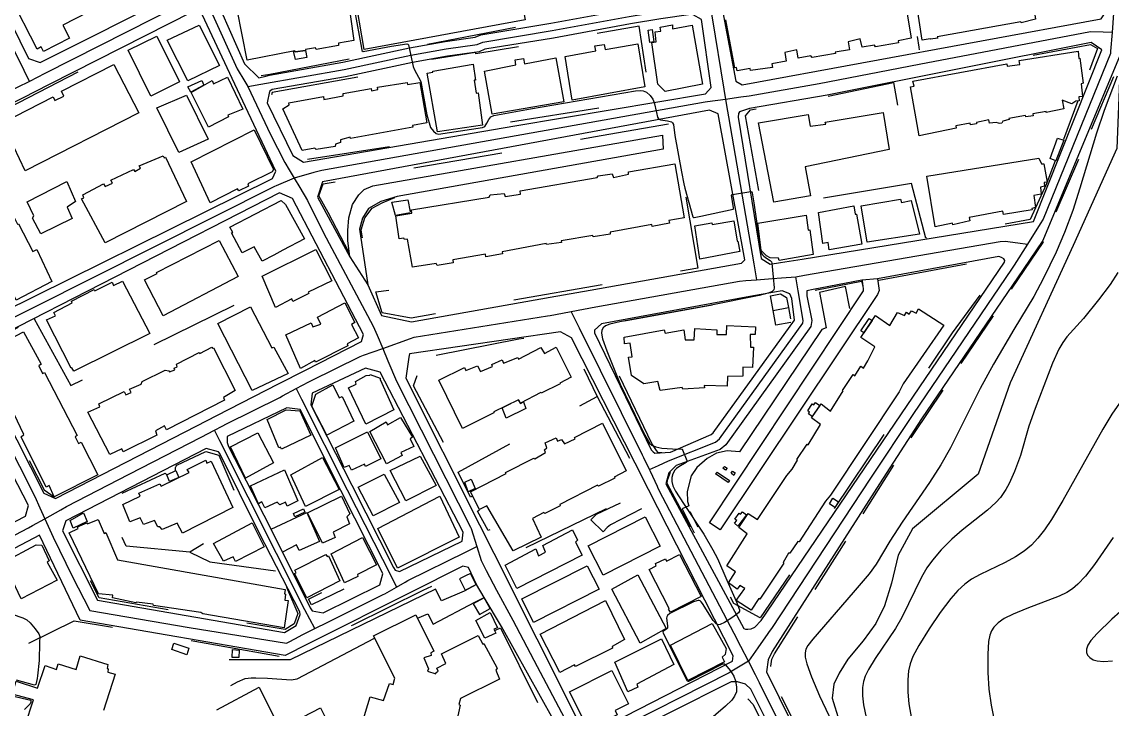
# Model space of a CAD drawing. Header units: millimetres. Extents: x 198785 to 203305, y 542885 to 545889.
# Drawn here: x 199474.1 to 199824.1, y 543429.3 to 543650 of the extents above; entities that cross this region are included whole.
import ezdxf

# ---------------------------------------------------------------- set-up
doc = ezdxf.new("R2010")
doc.units = ezdxf.units.MM
for name, pattern in [('FENCE_25K', [54.3, 28.7, -9.2, -16.4]), ('HIDDEN_BULD_25K', [28.8, 18.4, -10.4]), ('HIDDEN_EMBANKMENT_25K', [28.8, 18.4, -10.4])]:
    doc.linetypes.add(name, pattern=pattern)
for name, color, linetype in [('A0013117', 253, 'Continuous'), ('A0013118', 253, 'Continuous'), ('A0023217', 253, 'Continuous'), ('B0014111', 253, 'Continuous'), ('B0014112', 253, 'Continuous'), ('B0014113', 253, 'Continuous'), ('B0014115', 253, 'Continuous'), ('B0014116', 253, 'Continuous'), ('B0024120', 253, 'Continuous'), ('B0024127', 253, 'Continuous'), ('C0076117', 253, 'Continuous'), ('F0017111', 253, 'Continuous'), ('F0017114', 253, 'Continuous'), ('F0037222', 253, 'Continuous'), ('F0037223', 253, 'Continuous'), ('F0047224', 253, 'Continuous')]:
    doc.layers.add(name, color=color, linetype=linetype)

msp = doc.modelspace()

# ---------------------------------------------------------------- linework, layer by layer
at = {"layer": 'A0013117'}
for points in [[(199499.7, 543707.84), (199478.47, 543697.27), (199457.45, 543686.69), (199456.36, 543685.64), (199454.23, 543683.04), (199476.2, 543638.18), (199480.01, 543636.91), (199524.19, 543659.2), (199525.16, 543663.68), (199514.75, 543683.87), (199506.19, 543701.07), (199505.48, 543702.53), (199503.88, 543705.83), (199503.16, 543707.27), (199499.7, 543707.84)], [(199811.6, 543702.84), (199758.51, 543694.82), (199751.67, 543693.6), (199746.04, 543692.59), (199696.27, 543683.7), (199693.95, 543681.1), (199697.62, 543661.31), (199699.35, 543651.95), (199703.24, 543630.98), (199705.25, 543629.78), (199820.52, 543650.95), (199821.55, 543652.52), (199813.49, 543701.43), (199811.6, 543702.84)], [(199683.67, 543682.16), (199635.74, 543673.55), (199624.04, 543671.45), (199575.39, 543662.71), (199566.7, 543661.15), (199539.74, 543656.31), (199538.14, 543653.19), (199545.56, 543636.5), (199550.13, 543632.06), (199552.39, 543632.53), (199553.61, 543632.9), (199577.11, 543637.06), (199598.52, 543641.62), (199609.92, 543643.71), (199619.58, 543645.06), (199621.4, 543645.82), (199643.9, 543649.53), (199668.64, 543654.09), (199678.38, 543655.69), (199687.48, 543657.6), (199690.43, 543659.3), (199686.59, 543680.3), (199683.67, 543682.16)], [(199528.86, 543653.19), (199482.88, 543629.88), (199474.3, 543625.53), (199430.08, 543603.12), (199429.24, 543599.28), (199453.58, 543551.85), (199456.73, 543551.37), (199554.58, 543599.67), (199555.64, 543602.04), (199545.93, 543622.73), (199542.5, 543630.02), (199532.03, 543652.32), (199528.86, 543653.19)], [(199688.78, 543652.34), (199679.16, 543650.96), (199669.46, 543649.36), (199644.73, 543644.8), (199622.73, 543641.18), (199620.86, 543640.4), (199610.69, 543638.97), (199599.45, 543636.91), (199578.03, 543632.35), (199554.45, 543628.26), (199553.56, 543627.67), (199552.87, 543623.97), (199561.08, 543607.06), (199564.5, 543604.99), (199632.29, 543616.61), (199693.49, 543626.9), (199695.31, 543628.92), (199692.19, 543650.7), (199689.6, 543652.25), (199688.78, 543652.34)], [(199817.29, 543643.36), (199732.61, 543626.49), (199707.67, 543622.13), (199704.4, 543621.09), (199704.07, 543620.61), (199704.05, 543619.43), (199711.44, 543574.03), (199714.32, 543572.16), (199717.59, 543572.69), (199724.59, 543573.83), (199798.83, 543585.87), (199820.72, 543641.05), (199817.29, 543643.36)], [(199826.89, 543640.11), (199803.61, 543584.2), (199801.76, 543579.75), (199795.48, 543570.53), (199762.85, 543522.6), (199749.37, 543501.67), (199714.87, 543447.89), (199713.59, 543445.15), (199713.05, 543441.3), (199761.32, 543343.58)], [(199694.76, 543621.69), (199570.6, 543598.65), (199569.03, 543593.68), (199579.42, 543574.55), (199585.16, 543565.53), (199589.53, 543555.75), (199599.13, 543553.74), (199643.7, 543561.62), (199656.56, 543563.9), (199705.1, 543572.48), (199706.14, 543573.62), (199697.58, 543620.45), (199694.76, 543621.69)], [(199556.8, 543595.1), (199459.76, 543545.47), (199459.45, 543541.38), (199481.2, 543498.71), (199484.86, 543497.01), (199530.23, 543520.29), (199536.71, 543523.61), (199556.49, 543533.76), (199565.15, 543538.2), (199583.12, 543547.42), (199583.75, 543549.58), (199560.92, 543593.3), (199556.8, 543595.1)], [(199787.68, 543574.68), (199748.76, 543567.52), (199743.65, 543567.04), (199728.12, 543564.05), (199726.02, 543563.6), (199726.01, 543561.99), (199727.68, 543554.1), (199727.34, 543552.17), (199700.08, 543514.24), (199698.2, 543512.69), (199684.16, 543507.55), (199681.74, 543505.19), (199680.84, 543501.74), (199705.85, 543455.29), (199706.33, 543455.01), (199707.08, 543454.99), (199708.16, 543455.09), (199709.4, 543455.63), (199711.39, 543457.83), (199789.53, 543572.84), (199789.56, 543573.33), (199789.23, 543573.97), (199788.52, 543574.37), (199787.68, 543574.68)], [(199718.12, 543563.69), (199715.67, 543563.24), (199707.72, 543561.79), (199660.17, 543553.1), (199657.9, 543550.97), (199657.85, 543550.2), (199676.11, 543512.63), (199676.7, 543511.94), (199677.27, 543511.52), (199682.26, 543511.82), (199695.37, 543517.49), (199696.03, 543518.03), (199722.08, 543554.27), (199721.28, 543561.16), (199720.54, 543562.73), (199718.12, 543563.69)], [(199647.01, 543550.43), (199598.54, 543543.46), (199598.3, 543542.33), (199597.39, 543535.6), (199620.98, 543488.57), (199625.59, 543479.38), (199653.17, 543424.4), (199659.21, 543422.7), (199702.16, 543444.74), (199702.39, 543446.49), (199675.27, 543499.85), (199670.96, 543508.33), (199650.49, 543548.61), (199647.01, 543550.43)], [(199450.32, 543540.93), (199428.37, 543529.39), (199427.7, 543526.9), (199427.68, 543526.19), (199439.57, 543503.71), (199450.71, 543481.98), (199451.79, 543481.29), (199454.27, 543480.45), (199475.31, 543491.3), (199476.29, 543494.75), (199452.47, 543540.56), (199450.32, 543540.93)], [(199584.45, 543538.78), (199567.28, 543530.82), (199566.83, 543527.1), (199579.98, 543501.27), (199593.42, 543474.83), (199593.91, 543473.97), (199595.29, 543473.51), (199615.47, 543483.28), (199615.72, 543486.17), (199589.09, 543537.53), (199584.45, 543538.78)], [(199559.11, 543526.08), (199540.04, 543516.89), (199539.97, 543515), (199540.48, 543513.7), (199553.75, 543487.93), (199566.64, 543461.87), (199567.25, 543460.87), (199570.85, 543460.32), (199588.95, 543469.26), (199589.94, 543472.79), (199589.82, 543473.13), (199576.5, 543499.51), (199563.45, 543525.54), (199559.11, 543526.08)], [(199533.23, 543512.99), (199488.27, 543489.86), (199487.14, 543486.57), (199498.39, 543464.32), (199558.38, 543453.96), (199562.15, 543456.18), (199563.39, 543459.7), (199563.29, 543460.57), (199550.27, 543485.93), (199537.67, 543511.47), (199537.22, 543511.95), (199533.23, 543512.99)], [(199644.69, 543425.93), (199628.05, 543455.85), (199622.51, 543465.23), (199620.02, 543469.37), (199617.44, 543474.81), (199615.62, 543475.24), (199598.86, 543466.82), (199592.25, 543463.49), (199573.87, 543454.25), (199566.05, 543450.32), (199558.67, 543446.61), (199492.83, 543457.88), (199479.8, 543485.16), (199457.54, 543473.5), (199451.22, 543470.19), (199431.96, 543460.1), (199430.96, 543456.92), (199438.07, 543444.38), (199440.66, 543439.79), (199448.25, 543426.39)], [(199703.84, 543438.16), (199701.78, 543438.14), (199661.74, 543418.01), (199660.07, 543412.74), (199681.08, 543372.84), (199685.81, 543363.87), (199686.83, 543361.94), (199706.61, 543321.07), (199712.93, 543320.08), (199713.09, 543320.06), (199734.81, 543331.76), (199742.18, 543335.73), (199752.5, 543341.29), (199752.88, 543341.86), (199753.28, 543343), (199753.3, 543344.73), (199752.61, 543346.77), (199708.06, 543435.75), (199706.35, 543437.42), (199703.84, 543438.16)]]:
    msp.add_lwpolyline(points, dxfattribs=at)
at = {"layer": 'A0013118'}
for points in [[(199579.42, 543574.55), (199578.75, 543579.77), (199578.71, 543583), (199579.01, 543587.11), (199580.25, 543591.39), (199582.26, 543594.48), (199583.94, 543596.14), (199586.73, 543597.39), (199679.74, 543613.61), (199679.93, 543609.14), (199594.53, 543593.88), (199589.34, 543592.37), (199585.37, 543590.12), (199583.44, 543586.94), (199582.48, 543583.45), (199585.16, 543565.53)], [(199748.76, 543567.52), (199749.25, 543563.78), (199748.68, 543562.43), (199698.24, 543486.93), (199694.79, 543489.2), (199744.25, 543563.62), (199744.28, 543564.31), (199743.88, 543566.84), (199743.65, 543567.04)], [(199620.02, 543469.37), (199616.03, 543467.28), (199608.79, 543464.08), (199606.89, 543467.82), (199560.26, 543445.19), (199540.62, 543445.23)], [(199601.11, 543458.59), (199604.39, 543459.92), (199606.11, 543456.63), (199619.5, 543463.67), (199622.51, 543465.23)], [(199541.23, 543436.96), (199543.36, 543438.15), (199545.74, 543439.16), (199547.68, 543439.37), (199549.22, 543439.37), (199552.95, 543439.28), (199560.59, 543438.78), (199562.42, 543439.1), (199587.32, 543452.13)]]:
    msp.add_lwpolyline(points, dxfattribs=at)
at = {"layer": 'A0023217'}
for points in [[(199815.11, 543708.13), (199816.48, 543702.16), (199816.74, 543701), (199820.81, 543677.13), (199824.53, 543653.4), (199824.49, 543652.8), (199824.01, 543646.6)], [(199476.51, 543630.89), (199474.82, 543634.34), (199451.87, 543680.99), (199451.6, 543681.58), (199450, 543685.02)], [(199531.84, 543657.83), (199526.65, 543656.04), (199525.29, 543655.57), (199481.45, 543633.39), (199476.51, 543630.89)], [(199531.84, 543657.83), (199533.85, 543654.62), (199535.28, 543652.34), (199543.26, 543634.9), (199545.68, 543630.87), (199546.66, 543629.23)], [(199546.66, 543629.23), (199550.84, 543629.97), (199577.57, 543634.71), (199598.98, 543639.27), (199610.31, 543641.34), (199620.22, 543642.73), (199622.07, 543643.5), (199644.32, 543647.17), (199669.05, 543651.72), (199691.23, 543655.37), (199694.86, 543655.97)], [(199694.86, 543655.97), (199695.64, 543651.3), (199699.44, 543628.35), (199699.98, 543625.09)], [(199824.01, 543646.6), (199821.13, 543646.69), (199817.09, 543646.82), (199762.13, 543636.3), (199729.99, 543630.07), (199707.5, 543626.14), (199704.86, 543625.77), (199699.98, 543625.09)], [(199824.01, 543646.6), (199823.55, 543640.62), (199823.49, 543639.81), (199801.86, 543586.62), (199800.93, 543585.14), (199796.82, 543578.62)], [(199476.51, 543630.89), (199472.65, 543628.94), (199450.75, 543617.86), (199430.08, 543607.35), (199428.55, 543606.44), (199424.28, 543603.92)], [(199546.66, 543629.23), (199549.44, 543623.36), (199553.85, 543614), (199558.53, 543604.87), (199559.91, 543602.53), (199561.52, 543599.81)], [(199699.98, 543625.09), (199694.13, 543624.27), (199693.47, 543624.18), (199600.29, 543607.65), (199570.41, 543602.31), (199567.78, 543601.58), (199561.52, 543599.81)], [(199699.98, 543625.09), (199700.6, 543621.33), (199700.9, 543619.49), (199709.05, 543572.34), (199709.93, 543567.21)], [(199561.52, 543599.81), (199555.71, 543597.35), (199555.16, 543597.12), (199458.25, 543548.41), (199453.5, 543545.96)], [(199561.52, 543599.81), (199563.31, 543596.77), (199565.76, 543592.63), (199570.91, 543582.31), (199586.91, 543552.35), (199588.15, 543549.41), (199589.93, 543545.15)], [(199722.54, 543568.19), (199725.31, 543568.67), (199788.1, 543579.44), (199789.66, 543579.64), (199793.79, 543579.05), (199796.82, 543578.62)], [(199796.82, 543578.62), (199792.59, 543571.9), (199791.78, 543570.61), (199760.28, 543524.3), (199746.52, 543503.5), (199714.67, 543455.26), (199713.93, 543454.25), (199713.48, 543453.69), (199710.3, 543449.05), (199707.34, 543444.72)], [(199650.39, 543557), (199658.37, 543558.49), (199704.49, 543566.79), (199706.46, 543566.94), (199709.93, 543567.21)], [(199675.56, 543506.26), (199678.46, 543507.6), (199681.62, 543509.05), (199696.78, 543515.09), (199698.05, 543516.13), (199724.74, 543553.27), (199724.89, 543554.11), (199723.3, 543563.63), (199722.54, 543568.19)], [(199709.93, 543567.21), (199715.01, 543567.61), (199717.88, 543567.83), (199722.54, 543568.19)], [(199589.93, 543545.15), (199598.82, 543548.36), (199599.99, 543548.78), (199642.79, 543555.63), (199643.66, 543555.75), (199645.34, 543556.06), (199650.39, 543557)], [(199675.56, 543506.26), (199673.72, 543510.07), (199673.35, 543510.84), (199653.05, 543551.66), (199650.39, 543557)], [(199453.5, 543545.96), (199455.01, 543543.18), (199455.37, 543542.51), (199468.4, 543517.05), (199478.3, 543497.58), (199479.88, 543494.03), (199481.47, 543490.48)], [(199562.13, 543532.28), (199566.23, 543534.47), (199566.83, 543534.8), (199582.68, 543542.54), (199583.81, 543542.95), (199589.93, 543545.15)], [(199589.93, 543545.15), (199591.6, 543541.16), (199594.34, 543534.62), (199618.12, 543487.82), (199618.28, 543487.34), (199620.14, 543481.53)], [(199535.91, 543518.89), (199538.4, 543520.21), (199539.8, 543520.96), (199556.86, 543529.45), (199557.79, 543529.95), (199562.13, 543532.28)], [(199562.13, 543532.28), (199563.87, 543528.84), (199578.54, 543499.79), (199592.73, 543471.79), (199594.37, 543468.55)], [(199481.47, 543490.48), (199486.6, 543493.36), (199488.45, 543494.4), (199508.56, 543504.74), (199531.7, 543516.7), (199535.91, 543518.89)], [(199568.18, 543455.23), (199566.54, 543458.27), (199564.96, 543461.22), (199537.61, 543515.5), (199535.91, 543518.89)], [(199707.34, 543444.72), (199704.89, 543449.45), (199702.73, 543453.62), (199678.68, 543499.59), (199678.2, 543500.5), (199678.07, 543500.8), (199675.85, 543505.65), (199675.56, 543506.26)], [(199452.31, 543475.16), (199455.9, 543476.99), (199457.42, 543477.77), (199476.22, 543487.53), (199477.53, 543488.27), (199481.47, 543490.48)], [(199481.47, 543490.48), (199483.04, 543486.96), (199484.11, 543484.55), (199490.23, 543472.09), (199495.96, 543461.04), (199527.77, 543455.57), (199559.01, 543450.53), (199560.14, 543451.1), (199563.07, 543452.71), (199564.12, 543453.22), (199568.18, 543455.23)], [(199594.37, 543468.55), (199597.11, 543470.11), (199598, 543470.62), (199616.68, 543479.83), (199620.14, 543481.53)], [(199620.14, 543481.53), (199621.55, 543477.12), (199621.64, 543476.83), (199623.11, 543473.84), (199626.43, 543467.56), (199631.68, 543457.93), (199639.55, 543443.04), (199648.26, 543426.46), (199651.6, 543421.28), (199653.63, 543418.12)], [(199568.18, 543455.23), (199572.36, 543457.29), (199590.11, 543466.13), (199590.59, 543466.4), (199594.37, 543468.55)], [(199707.34, 543444.72), (199701.98, 543441.52), (199701.09, 543440.99), (199661.48, 543420.86), (199660.4, 543420.49), (199653.63, 543418.12)], [(199739.5, 543330.94), (199743.54, 543333.11), (199754.55, 543339.06), (199755.57, 543339.71), (199756.28, 543340.19), (199757.02, 543341.04), (199757.37, 543342.27), (199757.25, 543343.82), (199756.75, 543345.28), (199755.57, 543348), (199710.9, 543437.83), (199709.61, 543440.34), (199707.34, 543444.72)]]:
    msp.add_lwpolyline(points, dxfattribs=at)
at = {"layer": 'B0014111'}
for points in [[(199547.49, 543558.46), (199554.32, 543545.36), (199554.95, 543545.6), (199559.61, 543537.07), (199547.98, 543531.66), (199537.03, 543553.21), (199547.49, 543558.46)], [(199554.82, 543508.41), (199545.87, 543503.55), (199541.08, 543513.6), (199549.86, 543518.06), (199554.82, 543508.41)], [(199589.27, 543509.66), (199584.43, 543507.27), (199584.09, 543508.02), (199579.86, 543506.04), (199579.11, 543507.52), (199577.55, 543506.96), (199574.75, 543513.21), (199585.06, 543518.39), (199589.27, 543509.66)], [(199607.11, 543501.1), (199597.35, 543496.19), (199592.35, 543505.93), (199601.91, 543510.57), (199607.11, 543501.1)], [(199678.96, 543481.69), (199660.68, 543472.34), (199655.86, 543481.77), (199674.14, 543491.12), (199678.96, 543481.69)], [(199626.23, 543453.75), (199622.72, 543452.1), (199619.86, 543457.84), (199624.42, 543460.41), (199626.74, 543455.45), (199625.64, 543454.99), (199626.23, 543453.75)], [(199699.58, 543444.53), (199687.85, 543438.6), (199682.28, 543449.92), (199695.69, 543456.84), (199700.15, 543448.79), (199699.87, 543446.92), (199698.86, 543446.08), (199699.58, 543444.53)], [(199665.18, 543427.53), (199660.13, 543425.01), (199659.36, 543426.54), (199656.24, 543424.96), (199655.67, 543426.14), (199654.55, 543425.59), (199649.88, 543434.92), (199663.5, 543441.75), (199668.85, 543431.06), (199664.48, 543428.87), (199665.18, 543427.53)]]:
    msp.add_lwpolyline(points, dxfattribs=at)
at = {"layer": 'B0014112'}
for points in [[(199490.22, 543586.88), (199480.18, 543581.93), (199477.49, 543587), (199477.96, 543587.73), (199475.8, 543592.19), (199488.57, 543598.78), (199491.34, 543592.27), (199488.61, 543590.52), (199490.22, 543586.88)], [(199702.65, 543586.11), (199703.64, 543579.55), (199703.93, 543579.56), (199704.51, 543576.22), (199691.67, 543573.79), (199690.08, 543584.53), (199695.54, 543585.46), (199695.7, 543584.94), (199702.65, 543586.11)], [(199595.65, 543522.99), (199599.44, 543516.66), (199598.72, 543516.17), (199599.96, 543513.72), (199595.78, 543511.75), (199596.13, 543510.73), (199591.1, 543508.14), (199585.75, 543518.5), (199591.08, 543521.61), (199591.51, 543520.66), (199595.65, 543522.99)], [(199575.91, 543499.92), (199565.12, 543494.44), (199560.4, 543504.56), (199570.63, 543510.11), (199575.91, 543499.92)], [(199562.69, 543496.26), (199559.31, 543494.5), (199558.69, 543495.79), (199556.88, 543494.99), (199556.02, 543495.78), (199552.12, 543493.94), (199551.17, 543495.96), (199550.04, 543495.31), (199547.47, 543501.06), (199558.41, 543506.16), (199562.69, 543496.26)], [(199574.65, 543484.51), (199570.63, 543482.63), (199565.75, 543492.34), (199576.72, 543497.75), (199579.37, 543492.02), (199578.46, 543491.08), (199579.23, 543488.86), (199574.01, 543486.12), (199574.65, 543484.51)], [(199569.6, 543483.19), (199563.15, 543480.29), (199562.24, 543482.06), (199557.79, 543479.77), (199554.15, 543487.14), (199565.59, 543492.48), (199569.6, 543483.19)], [(199551.86, 543481.44), (199542.73, 543476.76), (199541.88, 543478.27), (199538.87, 543476.82), (199535.57, 543482.52), (199548.02, 543489.14), (199551.86, 543481.44)], [(199581.96, 543471.95), (199577.63, 543469.89), (199573.37, 543479.23), (199583.47, 543484.42), (199587.88, 543475.68), (199581.78, 543472.58), (199581.96, 543471.95)], [(199571.72, 543479.05), (199572.06, 543478.34), (199572.54, 543478.62), (199576.17, 543470.59), (199565.52, 543465.14), (199561.64, 543472.93), (199562.14, 543473.11), (199561.74, 543473.96), (199571.72, 543479.05)], [(199671.84, 543436.4), (199668.64, 543434.92), (199664.46, 543444.43), (199679.4, 543451.89), (199683.36, 543443.72), (199671.44, 543437.37), (199671.84, 543436.4)]]:
    msp.add_lwpolyline(points, dxfattribs=at)
at = {"layer": 'B0014113'}
for points in [[(199632.2, 543668.66), (199635.62, 543650.61), (199583.93, 543641.12), (199580.87, 543659.46), (199591.98, 543661.42), (199592.06, 543660.48), (199595.66, 543661.02), (199595.5, 543662.23), (199616.96, 543666.1), (199617, 543665.1), (199620.64, 543665.63), (199620.52, 543666.69), (199632.2, 543668.66)], [(199799.4, 543650.81), (199794.79, 543649.7), (199794.75, 543649.98), (199767.92, 543645.16), (199768.06, 543644.75), (199765.75, 543644.4), (199765.66, 543644.58), (199763.07, 543644.14), (199760.43, 543661.81), (199796.9, 543668.02), (199799.4, 543650.81)], [(199575.76, 543642.37), (199568.55, 543641.16), (199568.32, 543641.7), (199565.1, 543641.13), (199565.14, 543640.84), (199561.85, 543640.35), (199561.72, 543640.65), (199546.46, 543637.71), (199543.22, 543654), (199578.38, 543660.04), (199580.63, 543644.01), (199575.7, 543643.1), (199575.76, 543642.37)], [(199756.84, 543661), (199759.49, 543644.77), (199755.36, 543643.86), (199755.48, 543643.3), (199748.12, 543641.97), (199747.75, 543642.56), (199743.81, 543641.85), (199743.21, 543644.52), (199739.27, 543643.56), (199739.72, 543640.98), (199735.13, 543640.23), (199735.25, 543639.83), (199727.77, 543638.56), (199727.34, 543639.06), (199723.3, 543638.3), (199722.89, 543640.96), (199718.99, 543640.18), (199719.38, 543637.4), (199714.8, 543636.54), (199714.99, 543635.29), (199707.92, 543634.34), (199707.86, 543635.06), (199703.71, 543634.22), (199703.48, 543635.36), (199702.94, 543635.26), (199700, 543650.66)], [(199682.89, 543649.07), (199682.98, 543647.77), (199689.23, 543648.91), (199692.53, 543629.99), (199680.59, 543627.68), (199678.21, 543630.01), (199676.26, 543643.41), (199677.66, 543643.61), (199677.4, 543646.77), (199679.18, 543646.99), (199678.96, 543648.27), (199682.89, 543649.07)], [(199524.69, 543630.76), (199515.52, 543626.15), (199508.28, 543640.95), (199517.39, 543645.41), (199524.69, 543630.76)], [(199671.8, 543642.89), (199674.02, 543629.18), (199650.78, 543624.87), (199648.49, 543638.89), (199658.33, 543640.64), (199658.04, 543642.33), (199661.01, 543642.75), (199661.35, 543641.14), (199671.8, 543642.89)], [(199645.53, 543638.44), (199648.01, 543624.32), (199625.1, 543620.33), (199622.63, 543634.13), (199632.66, 543636.2), (199632.43, 543637.85), (199635.11, 543638.25), (199635.38, 543636.49), (199645.53, 543638.44)], [(199813.12, 543640.56), (199813.39, 543638.27), (199813.72, 543638.31), (199814.78, 543630.3), (199814.08, 543630.13), (199814.55, 543626.02), (199813.39, 543625.91), (199813.46, 543624.69), (199812.41, 543624.52), (199811.1, 543623.64), (199808, 543624.84), (199808.5, 543622.04), (199802.88, 543620.89), (199802.83, 543621.24), (199798.56, 543620.45), (199798.67, 543619.82), (199796.37, 543619.5), (199796.27, 543619.91), (199790.88, 543618.98), (199790.97, 543618.64), (199788.95, 543618.12), (199788.59, 543617.48), (199787.95, 543617.38), (199787.55, 543617.42), (199786.77, 543617.73), (199784.66, 543617.45), (199784.47, 543618.49), (199780.45, 543617.67), (199780.49, 543617.24), (199778.62, 543616.94), (199778.49, 543617.44), (199773.86, 543616.64), (199774.02, 543615.88), (199762.06, 543613.43), (199759.36, 543629.11), (199760.46, 543629.34), (199760.12, 543630.95), (199790.27, 543636.54), (199790.36, 543635.77), (199794.39, 543636.33), (199794.18, 543637.6), (199813.12, 543640.56)], [(199503.64, 543636.33), (199511.6, 543620.78), (199475.12, 543602.18), (199467.85, 543617.63), (199484.12, 543625.95), (199484.74, 543624.8), (199487.56, 543626.12), (199486.8, 543627.71), (199503.64, 543636.33)], [(199619.29, 543631.23), (199619.87, 543627.06), (199620.57, 543627.16), (199622, 543616.84), (199607.46, 543614.66), (199604.2, 543633.49), (199606.02, 543633.8), (199605.97, 543634.17), (199619, 543636.42), (199619.71, 543631.29), (199619.29, 543631.23)], [(199540.1, 543632.2), (199545.04, 543621.99), (199540.19, 543620.04), (199540.46, 543619.53), (199534.01, 543616.23), (199528.46, 543627.29), (199535.17, 543631.18), (199535.65, 543630.05), (199540.1, 543632.2)], [(199597.78, 543630.57), (199597.93, 543629.85), (199601.87, 543630.57), (199604.09, 543617.53), (199599.48, 543616.71), (199599.63, 543616.23), (199579.58, 543612.58), (199579.47, 543612.97), (199576.33, 543612.09), (199576.41, 543611.24), (199574.75, 543610.72), (199574.68, 543609.96), (199568.6, 543609.02), (199568.16, 543609.44), (199564.07, 543608.72), (199557.92, 543622.08), (199559.85, 543623.33), (199559.77, 543624.03), (199570.97, 543626.02), (199571.05, 543625.05), (199577.28, 543626.23), (199577.2, 543626.97), (199586.25, 543628.65), (199586.33, 543627.81), (199588.41, 543628.27), (199588.25, 543629), (199597.78, 543630.57)], [(199533.89, 543612.34), (199524.44, 543608.01), (199517.44, 543622.44), (199526.91, 543626.51), (199533.89, 543612.34)], [(199546.83, 543597.2), (199543.7, 543595.79), (199543.36, 543596.39), (199534.57, 543591.91), (199528.48, 543605.02), (199548.7, 543615.36), (199554.85, 543602.6), (199554.4, 543601.9), (199546.68, 543597.98), (199546.83, 543597.2)], [(199519.44, 543607.01), (199519.77, 543606.36), (199520.16, 543606.54), (199526.97, 543592.32), (199500.87, 543579.09), (199493.22, 543593.21), (199493.96, 543593.53), (199493.63, 543594.45), (199500.36, 543598), (199500.84, 543597.11), (199503.21, 543598.22), (199502.64, 543599.16), (199509.98, 543602.6), (199510.42, 543601.97), (199512.22, 543603.01), (199511.77, 543603.77), (199519.44, 543607.01)], [(199800.53, 543606.28), (199801.32, 543604.41), (199802.07, 543604.46), (199803.14, 543598.55), (199802.22, 543598.42), (199802.28, 543597.25), (199801.01, 543596.96), (199801.31, 543594.63), (199798.9, 543594.21), (199799.42, 543590.43), (199798.29, 543590.1), (199798.34, 543589.66), (199789.18, 543588.17), (199788.91, 543589.22), (199778.13, 543587.18), (199778.4, 543586.13), (199772.94, 543584.8), (199772.76, 543585.34), (199767.27, 543584.2), (199764.51, 543600.47), (199800.53, 543606.28)], [(199756.15, 543593.06), (199756.42, 543592.04), (199759.51, 543592.65), (199762.25, 543581.86), (199745.38, 543579.31), (199743.52, 543590.89), (199756.15, 543593.06)], [(199564.78, 543580.37), (199557.92, 543576.72), (199554.96, 543575.14), (199551.23, 543573.16), (199548.69, 543577.77), (199544.81, 543575.86), (199541.43, 543582.22), (199541.85, 543582.4), (199540.91, 543584.06), (199557.35, 543592.64), (199558.69, 543591.34), (199564.78, 543580.37)], [(199741.17, 543590.9), (199741.55, 543588.21), (199741.98, 543588.23), (199743.74, 543578.59), (199733.19, 543576.76), (199732.86, 543579.13), (199731.19, 543578.84), (199729.8, 543588.8), (199741.17, 543590.9)], [(199471.35, 543587.79), (199472.68, 543585.02), (199473.01, 543585.14), (199477.59, 543576.25), (199478.88, 543576.87), (199483.78, 543566.63), (199472.24, 543560.65), (199461.62, 543582.88), (199471.35, 543587.79)], [(199725.88, 543587.98), (199726.43, 543583.17), (199726.97, 543583.27), (199728.06, 543575.35), (199717.15, 543573.43), (199716.98, 543574.11), (199714.28, 543574.19), (199713.14, 543574.93), (199711.42, 543576.56), (199710.33, 543585.39), (199725.88, 543587.98)], [(199543.52, 543568.29), (199519.49, 543555.65), (199513.44, 543567.15), (199517.52, 543569.22), (199517.33, 543569.58), (199537.47, 543579.8), (199543.52, 543568.29)], [(199566.18, 543562.78), (199561.06, 543560.23), (199560.75, 543561.03), (199555.54, 543558.34), (199551.26, 543568.3), (199568.5, 543576.93), (199573.55, 543566.83), (199565.99, 543563.21), (199566.18, 543562.78)], [(199506.4, 543566.75), (199515.18, 543549.97), (199490.74, 543537.87), (199490.18, 543538.9), (199489.92, 543538.81), (199482.04, 543554.3), (199484.87, 543555.58), (199484.34, 543556.73), (199490.28, 543559.83), (199490.05, 543560.28), (199497.28, 543564.06), (199497.52, 543563.67), (199503.11, 543566.4), (199503.55, 543565.35), (199506.4, 543566.75)], [(199579.88, 543552.85), (199582.13, 543548.54), (199578.47, 543546.58), (199578.74, 543545.99), (199568.36, 543540.7), (199568.13, 543541.23), (199563.5, 543538.72), (199558.78, 543549.51), (199566.96, 543553.39), (199567.47, 543552.07), (199570.04, 543552.99), (199568.97, 543555.24), (199577.82, 543559.8), (199580.95, 543553.43), (199579.88, 543552.85)], [(199479.55, 543539.54), (199480.71, 543537.15), (199481.35, 543537.46), (199491.86, 543517.25), (199491.23, 543516.76), (199492.24, 543514.6), (199493.12, 543515.05), (199498.51, 543504.54), (199484.53, 543497.49), (199482.84, 543501.17), (199481.92, 543500.66), (199473.84, 543516.73), (199474.77, 543517.51), (199471.61, 543524.09), (199470.53, 543523.36), (199462.18, 543539.17), (199462.82, 543539.86), (199461.01, 543543.39), (199474.59, 543550.52), (199480.32, 543540.11), (199479.55, 543539.54)], [(199535.06, 543545.58), (199535.28, 543545.19), (199535.64, 543545.35), (199542.6, 543531.64), (199538.79, 543529.44), (199539.2, 543528.53), (199520.54, 543519.04), (199519.91, 543520.26), (199517, 543518.7), (199517.42, 543517.34), (199506.64, 543511.92), (199506.16, 543512.91), (199502.34, 543511.09), (199495.31, 543524.69), (199499.18, 543526.39), (199498.85, 543527.32), (199506.95, 543531.35), (199507.47, 543530.27), (199509.14, 543531.03), (199508.66, 543532.08), (199512.41, 543533.7), (199512.7, 543534.57), (199520.11, 543538.18), (199521.26, 543537.99), (199521.47, 543537.6), (199523.18, 543538.24), (199523, 543538.8), (199524, 543539.3), (199523.77, 543540.15), (199530.98, 543543.9), (199531.21, 543543.54), (199535.06, 543545.58)], [(199573.96, 543533.44), (199575.97, 543529.26), (199576.95, 543529.71), (199580.67, 543521.81), (199571.97, 543517.29), (199567.13, 543526.66), (199568.45, 543530.5), (199573.96, 543533.44)], [(199593.54, 543525.48), (199584.55, 543520.84), (199578.95, 543532.47), (199581.45, 543533.73), (199581.14, 543534.54), (199584.59, 543536.45), (199585.76, 543536.53), (199585.86, 543536.79), (199589.06, 543535.62), (199589.06, 543535.13), (199593.54, 543525.48)], [(199566.9, 543517.35), (199557.41, 543512.78), (199557.12, 543513.42), (199556.59, 543513.2), (199552.84, 543522.32), (199558.94, 543525.47), (199563.36, 543525.09), (199566.9, 543517.35)], [(199533.12, 543509.24), (199533.53, 543508.37), (199534.87, 543508.94), (199541.87, 543494.12), (199525.63, 543485.88), (199523.91, 543489.11), (199519.14, 543486.98), (199518.38, 543487.88), (199517.78, 543487.83), (199516.64, 543489.91), (199513.11, 543488.58), (199512.06, 543490.72), (199508.79, 543489.48), (199506.47, 543495.07), (199512.04, 543497.76), (199511.66, 543498.67), (199518.44, 543501.68), (199518.81, 543500.95), (199527.79, 543505.29), (199527.2, 543506.31), (199533.12, 543509.24)], [(199595.34, 543495.65), (199586.86, 543491.39), (199582.05, 543500.64), (199590.37, 543504.8), (199595.34, 543495.65)], [(199614.42, 543484.61), (199594.62, 543474.65), (199588.31, 543487.39), (199608.25, 543497.73), (199614.42, 543484.61)], [(199498.64, 543490.24), (199500.48, 543485.69), (199501.02, 543486.02), (199504.81, 543477.3), (199558.57, 543467.77), (199558.39, 543466.33), (199558.77, 543466.29), (199558.49, 543464.31), (199559.63, 543464.22), (199558.31, 543455.45), (199532.15, 543459.97), (199531.51, 543460.38), (199516.32, 543462.68), (199516.29, 543463.01), (199510.88, 543463.75), (199510.74, 543463.49), (199503.2, 543465.07), (199503.34, 543465.96), (199498.75, 543466.36), (199489.3, 543485.93), (199492.13, 543487.36), (199491.95, 543487.89), (199494.98, 543489.16), (199495.16, 543488.87), (199498.64, 543490.24)], [(199653.89, 543478.83), (199632.95, 543468.1), (199629.22, 543475.58), (199639.04, 543480.77), (199639.97, 543478.62), (199642.19, 543479.75), (199641.32, 543481.85), (199650.79, 543486.94), (199652.48, 543483.6), (199651.75, 543483), (199653.89, 543478.83)], [(199485.42, 543470.76), (199473.84, 543464.79), (199468.33, 543476.55), (199478.72, 543482.07), (199480.52, 543482.05), (199482.88, 543476.97), (199482.24, 543476.52), (199485.42, 543470.76)], [(199685.22, 543479.01), (199692.16, 543465.52), (199682.25, 543460.49), (199681.65, 543461.44), (199681.9, 543461.63), (199675.49, 543474.16), (199677.74, 543475.34), (199677.44, 543476.15), (199680.7, 543477.63), (199681.06, 543476.84), (199685.22, 543479.01)], [(199659.38, 543467.82), (199638.36, 543457.2), (199634.53, 543464.78), (199655.55, 543475.4), (199659.38, 543467.82)], [(199680.87, 543455.22), (199672.54, 543450.59), (199663.41, 543467.91), (199671.77, 543472.48), (199680.87, 543455.22)], [(199663.65, 543448.97), (199651.82, 543443.02), (199651.52, 543443.6), (199646.73, 543441.14), (199640.43, 543453.38), (199661.44, 543464.19), (199667.5, 543451.68), (199663.53, 543449.48), (199663.65, 543448.97)]]:
    msp.add_lwpolyline(points, dxfattribs=at)
at = {"layer": 'B0014115'}
for points in [[(199479.22, 543664.61), (199481.41, 543660.41), (199489.6, 543664.57), (199495.43, 543653.14), (199487.21, 543648.95), (199489.36, 543644.78), (199481.06, 543640.53), (199480.33, 543641.96), (199479, 543641.28), (199470.34, 543658.23), (199471.67, 543658.92), (199470.95, 543660.33), (199479.22, 543664.61)], [(199537.52, 543636.03), (199527.4, 543631.03), (199520.72, 543644.07), (199531.05, 543648.94), (199537.52, 543636.03)], [(199750.59, 543620.93), (199752.51, 543609), (199725.48, 543603.49), (199727.21, 543594.18), (199715.47, 543592.1), (199710.53, 543617.55), (199726.46, 543620.29), (199727.09, 543616.55), (199732.1, 543617.16), (199731.94, 543617.78), (199750.59, 543620.93)], [(199683.73, 543604.46), (199686.68, 543587.05), (199681.79, 543586.2), (199682.01, 543585.33), (199676.4, 543584.28), (199676.28, 543584.95), (199662.89, 543582.5), (199662.96, 543581.86), (199657.42, 543580.97), (199657.32, 543581.38), (199647.2, 543579.72), (199647.34, 543579.21), (199642.47, 543578.5), (199642.43, 543578.86), (199628.23, 543576.16), (199628.38, 543575.54), (199623.05, 543574.56), (199622.93, 543575.37), (199612.42, 543573.58), (199612.58, 543572.61), (199607.37, 543571.78), (199607.08, 543572.38), (199599.52, 543571.2), (199597.91, 543580.18), (199596.88, 543580.11), (199596.69, 543580.56), (199595.25, 543580.3), (199594.13, 543587.67), (199599.32, 543588.61), (199599.17, 543589.6), (199624.08, 543593.75), (199624.39, 543594.42), (199628.95, 543594.86), (199629.25, 543593.9), (199634.13, 543594.72), (199634.09, 543595.77), (199658.78, 543600.08), (199659.1, 543600.57), (199663.56, 543601.24), (199663.95, 543600.07), (199668.77, 543601.11), (199668.76, 543601.88), (199683.73, 543604.46)], [(199761.9, 543557.86), (199769.99, 543552.58), (199756.98, 543533.75), (199755.69, 543531.27), (199733.66, 543498.1), (199732.07, 543496.13), (199723.56, 543483.04), (199723.12, 543483.17), (199720.56, 543479.48), (199720.18, 543479.44), (199718.4, 543476.45), (199718.66, 543476.25), (199710.97, 543464.63), (199710.63, 543464.85), (199708.19, 543461.15), (199703.35, 543464.22), (199706.16, 543468.12), (199704.57, 543469.03), (199703.73, 543467.82), (199700.88, 543469.86), (199703.19, 543473.46), (199700.36, 543475.41), (199706.91, 543485.59), (199704.17, 543487.64), (199707.18, 543492.18), (199710.22, 543490.27), (199719.6, 543504.38), (199721.29, 543506.42), (199723.03, 543509.27), (199722.84, 543509.52), (199726.18, 543514.42), (199726.51, 543514.2), (199730.47, 543520.69), (199727.54, 543522.83), (199730.7, 543527.34), (199733.68, 543525.02), (199737.69, 543531.5), (199737.51, 543531.7), (199740.92, 543536.75), (199741.44, 543536.35), (199743.35, 543539.42), (199744.23, 543538.84), (199745.59, 543541.12), (199747.91, 543545.67), (199743.42, 543548.63), (199748.05, 543555.75), (199752.73, 543552.48), (199755.14, 543556.71), (199757.41, 543555.72), (199758.04, 543556.76), (199758.88, 543556.16), (199759.59, 543557.18), (199761.17, 543556.47), (199761.9, 543557.86)], [(199709.52, 543552.14), (199709.48, 543549.58), (199707.87, 543549.61), (199707.99, 543545.56), (199708.89, 543545.54), (199708.64, 543539.08), (199705.5, 543539.09), (199705.53, 543536.27), (199700.6, 543536.12), (199700.48, 543533), (199693.1, 543533.27), (199693.19, 543532.52), (199686.29, 543532.07), (199686.05, 543532.57), (199678.98, 543531.61), (199678.18, 543534.55), (199673.7, 543533.77), (199669.8, 543536.45), (199668.84, 543542.37), (199670.01, 543542.48), (199669.33, 543546.87), (199667.56, 543546.65), (199667.41, 543548.78), (199680.29, 543551.15), (199680.58, 543550.02), (199686.56, 543551.15), (199687.03, 543547.88), (199689.91, 543547.91), (199690.07, 543551.54), (199697.13, 543551.16), (199697.19, 543549.65), (199700.27, 543549.66), (199700.42, 543552.53), (199709.52, 543552.14)], [(199645.55, 543545.53), (199650.42, 543535.94), (199646.72, 543534), (199646.87, 543533.79), (199640.8, 543530.79), (199640.63, 543530.97), (199634.17, 543527.54), (199633.47, 543528.66), (199625.58, 543524.82), (199625.58, 543524.43), (199615.53, 543519.47), (199607.99, 543534.93), (199616.16, 543539.01), (199616.59, 543538.03), (199620.4, 543539.52), (199621.35, 543537.75), (199625.16, 543539.32), (199624.95, 543540.03), (199628.3, 543541.5), (199628.69, 543540.46), (199633.27, 543542.28), (199633.54, 543541.75), (199640.72, 543545.41), (199641.8, 543543.55), (199645.55, 543545.53)], [(199660.5, 543521.19), (199668.1, 543505.89), (199664.23, 543503.84), (199664.39, 543503.49), (199659.14, 543500.96), (199658.87, 543501.29), (199646.72, 543495.08), (199646.92, 543494.63), (199641.92, 543492.17), (199641.66, 543492.45), (199637.98, 543490.56), (199640.83, 543484.6), (199631.78, 543480.17), (199623.38, 543494.58), (199621.01, 543493.45), (199618.11, 543499.12), (199629.56, 543505.01), (199629.38, 543505.35), (199638.48, 543509.97), (199638.8, 543509.69), (199642.15, 543511.74), (199641.83, 543512.56), (199642.65, 543513.2), (199642.07, 543514.84), (199645.57, 543516.43), (199646.05, 543515.41), (199647.28, 543515.97), (199648.26, 543514.55), (199651.69, 543516.11), (199651.5, 543516.52), (199660.5, 543521.19)], [(199583.35, 543424.87), (199585.9, 543433.33), (199590.2, 543432.09), (199592.09, 543437.6), (199593.27, 543437.28), (199593.8, 543439.25), (199586.92, 543452.92), (199600.58, 543459.64), (199606.35, 543447.98), (199605.4, 543447.41), (199605.44, 543446.59), (199603.08, 543445.86), (199604.62, 543442.35), (199604.3, 543441.51)], [(199604.3, 543441.51), (199606.94, 543440.69), (199607.09, 543441.14), (199607.67, 543441.52), (199607.28, 543442.5), (199610.23, 543444.03), (199608.82, 543447.11), (199620.58, 543452.97), (199622.01, 543450.25), (199622.4, 543450.43), (199626.63, 543442.54), (199626.18, 543441.92), (199627.38, 543438.99), (199614.88, 543432.72), (199614.33, 543430.82), (199614.81, 543430.68), (199613.51, 543424.76)], [(199475.19, 543424.18), (199477.89, 543432.31), (199471.02, 543434.14), (199472.3, 543438.35), (199479.14, 543436.1), (199481.57, 543443.42), (199485.26, 543442.13), (199485.73, 543443.87), (199491.56, 543442.08), (199492.82, 543446.5), (199501.68, 543443.71), (199501.52, 543442.39), (199501.8, 543442.31)], [(199501.8, 543442.31), (199501.73, 543441.21), (199504.07, 543440.58), (199500.35, 543428.89)], [(199536.65, 543429.16), (199550.27, 543436.37), (199556.17, 543424.5)], [(199558.65, 543423.89), (199569.92, 543429.74), (199571.43, 543426.83)]]:
    msp.add_lwpolyline(points, dxfattribs=at)
at = {"layer": 'B0014116', "linetype": 'HIDDEN_BULD_25K', "flags": 128}
for points in [[(199676.92, 543643.57), (199675.66, 543643.42), (199675.14, 543647.37), (199676.41, 543647.5), (199676.92, 543643.57)], [(199565.13, 543640.82), (199565.62, 543638.54), (199561.9, 543637.87), (199561.34, 543640.55), (199561.71, 543640.62), (199561.84, 543640.33), (199565.13, 543640.82)], [(199532.5, 543629.69), (199528.38, 543627.47), (199527.43, 543629.14), (199531.84, 543631.19), (199532.5, 543629.69)], [(199808.55, 543612), (199805.94, 543605.42), (199804.13, 543606.18), (199806.55, 543612.69), (199808.55, 543612)], [(199598.75, 543588.67), (199594, 543587.86), (199592.82, 543592.14), (199597.94, 543592.9), (199598.75, 543588.67)], [(199720.96, 543553.52), (199716.05, 543552.64), (199715.25, 543557.31), (199720.12, 543558.34), (199720.96, 543553.52)], [(199746.97, 543554.16), (199744.31, 543550.16), (199743.33, 543550.83), (199746.03, 543554.81), (199746.97, 543554.16)], [(199633.46, 543528.63), (199634.17, 543527.51), (199635.08, 543528.01), (199635.89, 543525.85), (199629.56, 543522.72), (199628.29, 543526.09), (199633.46, 543528.63)], [(199728.81, 543527.77), (199730.18, 543526.79), (199727.74, 543523.29), (199726.58, 543524.21), (199726.95, 543524.72), (199726.38, 543525.13), (199727.81, 543527.42), (199728.32, 543527.06), (199728.81, 543527.77)], [(199524.46, 543503.74), (199521.53, 543502.4), (199520.67, 543504.54), (199523.53, 543505.93), (199524.46, 543503.74)], [(199701.2, 543502.74), (199700.77, 543502.15), (199696.75, 543504.89), (199697.26, 543505.43), (199701.2, 543502.74)], [(199700.46, 543506.68), (199699.97, 543506.09), (199699.09, 543506.69), (199699.59, 543507.27), (199700.46, 543506.68)], [(199703.07, 543505.17), (199702.58, 543504.4), (199701.72, 543505.06), (199702.23, 543505.78), (199703.07, 543505.17)], [(199619.62, 543500.21), (199617.37, 543499.07), (199616.28, 543502.22), (199618.31, 543503.21), (199619.62, 543500.21)], [(199661.94, 543487.64), (199660.73, 543486.3), (199656.77, 543490.11), (199658.5, 543491.92), (199671.07, 543497.91), (199671.42, 543497.31), (199672.03, 543496.24), (199673.37, 543493.92), (199663.01, 543488.48), (199661.94, 543487.64)], [(199736.23, 543495.96), (199734.99, 543494.13), (199733.27, 543495.26), (199734.41, 543497.09), (199736.23, 543495.96)], [(199495.02, 543489.62), (199490.6, 543487.46), (199489.61, 543489.96), (199493.84, 543492.38), (199495.02, 543489.62)], [(199564.98, 543492.64), (199561.76, 543491.06), (199561.26, 543492.12), (199564.52, 543493.7), (199564.98, 543492.64)], [(199705.45, 543492.67), (199706.66, 543491.69), (199703.91, 543488.08), (199702.82, 543489.05), (199703.62, 543489.93), (199702.98, 543490.38), (199704.29, 543492.26), (199704.74, 543491.9), (199705.45, 543492.67)], [(199577.4, 543467.9), (199567.03, 543462.82), (199566.11, 543464.64), (199576.4, 543469.93), (199577.4, 543467.9)], [(199527.73, 543448.89), (199527.04, 543446.82), (199522.27, 543448.5), (199522.91, 543450.55), (199527.73, 543448.89)], [(199543.82, 543448.32), (199543.74, 543445.9), (199541.64, 543445.96), (199541.7, 543448.5), (199543.82, 543448.32)]]:
    msp.add_lwpolyline(points, dxfattribs=at)
at = {"layer": 'B0024120', "linetype": 'FENCE_25K', "flags": 128}
for points in [[(199695.41, 543681.79), (199696.35, 543683.2), (199735.69, 543690.07), (199751.3, 543692.76), (199753.96, 543693.11), (199761.96, 543641.89), (199762.05, 543640.96)], [(199588, 543664.6), (199650.39, 543675.24), (199654.13, 543652.25), (199553.7, 543633.13), (199550.05, 543632.5), (199546.03, 543636.24), (199538.59, 543652.53), (199539.88, 543655.24), (199571.19, 543661.3)], [(199630.97, 543617.92), (199675.75, 543624.94), (199672.28, 543648.63), (199651.68, 543645.03), (199619.8, 543639.68), (199619.73, 543640.14), (199601.83, 543637.27), (199602.03, 543635.88), (199554.41, 543627.3), (199553.64, 543623.98), (199561.35, 543607.97), (199564.65, 543605.72), (199592.13, 543609.97)], [(199798.69, 543639.31), (199817.12, 543642.71), (199819.35, 543641.43), (199814.32, 543628.02)], [(199466.63, 543620.83), (199503.07, 543639.65)], [(199732.88, 543626.17), (199753.83, 543630.48), (199759.65, 543598.07), (199711.73, 543590.07)], [(199710.67, 543595.85), (199706.34, 543619.85), (199708, 543621.77), (199726.72, 543624.91)], [(199813.05, 543624.62), (199808.39, 543612.19)], [(199579.21, 543575.89), (199572.46, 543588.82), (199569.42, 543594.1), (199570.77, 543597.95), (199589.41, 543601.28), (199660.07, 543613.54), (199683.17, 543617.47), (199691.04, 543570.96), (199599.05, 543554.85), (199589.77, 543556.54), (199587.69, 543563.32), (199592.91, 543563.96), (199592.14, 543571.74), (199585.07, 543571.13), (199583.04, 543583.28), (199584.18, 543587.1), (199586.5, 543590.16), (199589.77, 543591.94), (199593.78, 543593.63)], [(199805.72, 543605.41), (199802.89, 543597.77), (199797.7, 543586.51), (199764.21, 543580.59), (199759.65, 543598.07)], [(199749.11, 543567.03), (199787.02, 543574.19), (199788.07, 543574.03), (199788.81, 543573.57), (199789.14, 543572.96), (199788.8, 543572.28), (199772.72, 543550.12), (199711.11, 543458.62), (199702.62, 543463.23), (199692.54, 543482.97), (199693.34, 543483.73), (199688.63, 543492.74)], [(199728.73, 543563.84), (199743.55, 543566.75), (199743.99, 543565.05)], [(199679.5, 543511.67), (199678.3, 543511.78), (199677.78, 543512.37), (199676.27, 543514.59), (199659.13, 543550.38), (199660.19, 543552.68), (199717.4, 543563.16), (199720.14, 543561.8)], [(199478.07, 543554.69), (199489.81, 543533.21), (199545.89, 543560.87)], [(199472.9, 543551.87), (199460.14, 543545.1), (199460, 543541.44), (199481.25, 543499.75), (199484.49, 543497.49)], [(199607.03, 543542.99), (199633.57, 543548.25), (199646.42, 543549.77), (199647.81, 543549.25), (199650.01, 543547.76), (199658.76, 543529.75)], [(199609.48, 543514.91), (199599.78, 543533.1), (199600.98, 543536.42)], [(199618.81, 543497.71), (199618.13, 543497.38), (199614.09, 543505.47), (199658.76, 543529.75), (199674.41, 543499.76), (199626.89, 543476.79)], [(199523.46, 543506.01), (199523.42, 543506.94), (199523.59, 543507.37), (199523.9, 543507.73), (199533.13, 543512.07), (199537.35, 543510.92), (199545.93, 543490.63), (199528.04, 543479.73), (199507.61, 543481.67), (199501.98, 543494.17), (199500.2, 543495.32)], [(199688.66, 543487.73), (199681.2, 543501.81), (199681.36, 543502.82), (199682.3, 543505.44)], [(199506.32, 543498.64), (199520.13, 543505.14), (199520.66, 543504.56)], [(199559.07, 543468.56), (199562.73, 543460.05), (199561.55, 543456.77), (199558.59, 543454.92), (199498.87, 543465.05), (199488.3, 543486.06), (199489.29, 543489.86), (199493.7, 543492.54)], [(199624.3, 543486.91), (199623.81, 543486.74), (199620.33, 543492.94), (199621.02, 543493.39)], [(199528.04, 543479.73), (199534.42, 543476.68), (199555.56, 543473.81)], [(199476.36, 543450.55), (199490.95, 543457.74), (199522.34, 543452.52), (199557.3, 543446.26), (199559.2, 543446.13), (199559.82, 543446.2), (199580.41, 543456.45), (199602.94, 543467.6), (199614.61, 543472.65), (199616.51, 543472.13)], [(199625.9, 543454.65), (199627.7, 543455.43), (199639.78, 543431.25), (199643.4, 543425.42), (199642.7, 543420.08), (199603.27, 543400.35), (199599.26, 543398.6), (199600.25, 543403.22), (199592.43, 543405.18), (199589.36, 543393.37), (199576.63, 543395.63), (199578.58, 543402.54)], [(199663.76, 543410.22), (199662.87, 543412.58), (199664.05, 543415.78), (199700.67, 543435.24), (199706.89, 543432.9), (199708.82, 543430.85), (199750.83, 543346.08), (199750.49, 543342.17), (199712.59, 543321.03), (199706.91, 543322.02), (199705.51, 543324.95)]]:
    msp.add_lwpolyline(points, dxfattribs=at)
at = {"layer": 'B0024127'}
for points in [[(199616.36, 543467.58), (199619.94, 543469.37), (199618.14, 543472.95), (199616.51, 543472.13), (199614.57, 543471.15), (199616.36, 543467.58)], [(199620.95, 543459.69), (199624.45, 543461.62), (199622.51, 543465.12), (199619.01, 543463.19), (199620.95, 543459.69)]]:
    msp.add_lwpolyline(points, dxfattribs=at)
at = {"layer": 'C0076117'}
msp.add_lwpolyline([(199715.25, 543557.31), (199714.39, 543562.07), (199717.58, 543562.67), (199719.54, 543561.54), (199720.12, 543558.34)], dxfattribs=at)
at = {"layer": 'F0017111'}
for points, elevation in [([(199579.42, 543662.03), (199583.08, 543641.53), (199583.23, 543640.81), (199583.65, 543640.52), (199592.76, 543642.22), (199597.68, 543642.9), (199597.94, 543642.88), (199598.24, 543642.62), (199599.72, 543635.66), (199600.01, 543634.8), (199602.15, 543630.8), (199604.07, 543620.13), (199605.24, 543616.06), (199606.27, 543614.85), (199607.08, 543614.13), (199607.84, 543613.95), (199621.91, 543616.1), (199622.67, 543616.42), (199623.34, 543617.49), (199624.02, 543618.7), (199624.6, 543619.51), (199625.6, 543619.98), (199637.32, 543622.04), (199671.08, 543627.9), (199672.62, 543627.92), (199673.55, 543627.83), (199674.57, 543627.47), (199675.78, 543626.32), (199676.64, 543625.2), (199677.1, 543624.12), (199677.75, 543620.9), (199678.11, 543619.35), (199678.46, 543618.85), (199679.05, 543618.55), (199681.29, 543618.21), (199682.56, 543617.95), (199682.98, 543617.63), (199683.22, 543617.05), (199683.64, 543613.47), (199685.8, 543601.88), (199686.57, 543598.04), (199686.94, 543596.58), (199689.5, 543587.41), (199689.57, 543587.33), (199689.7, 543587.23), (199689.87, 543587.24), (199692.07, 543587.62), (199702.41, 543589.86), (199702.51, 543590.01), (199702.55, 543590.14), (199702.55, 543590.3), (199701.92, 543594.34), (199701.93, 543594.5), (199702.01, 543594.58), (199702.14, 543594.62), (199708.07, 543595.5), (199708.37, 543595.45), (199708.51, 543595.1), (199709.04, 543591.88), (199711.24, 543576.49), (199711.48, 543575.63), (199711.77, 543575.15), (199712.22, 543574.77), (199713.11, 543574.17), (199714.33, 543573.33), (199714.68, 543572.94), (199714.85, 543572.5), (199715.28, 543568.06), (199715.55, 543564.63), (199715.43, 543563.94), (199714.97, 543563.42), (199713.93, 543562.96), (199710.79, 543562.17), (199694.23, 543558.83), (199678.79, 543556.01), (199666.02, 543553.72), (199662.86, 543552.98), (199661.42, 543552.39), (199660.65, 543551.79), (199660.21, 543551.05), (199660.12, 543550.08), (199660.51, 543548.27), (199661.87, 543544.36), (199665.66, 543534.77), (199666.13, 543533.69), (199674.09, 543517.3), (199675.6, 543514.73), (199676.34, 543514.1), (199677.56, 543513.54), (199679.53, 543513.14), (199682.93, 543512.88), (199685.91, 543512.82), (199686.02, 543512.78), (199686.1, 543512.73), (199686.15, 543512.63), (199687.58, 543509.16), (199687.58, 543508.88), (199687.5, 543508.72), (199687.3, 543508.55), (199684.92, 543507.17), (199684.23, 543506.64), (199683.7, 543506.04), (199683, 543504.88), (199682.67, 543503.75), (199682.7, 543502.4), (199683.06, 543501.06), (199683.94, 543499.3), (199686.41, 543495.4), (199693.01, 543485.56), (199695.91, 543480.49), (199697.36, 543477.77), (199700.33, 543470.79), (199703.33, 543463.97), (199704.41, 543461.21), (199704.41, 543460.83), (199704.14, 543460.27), (199702.28, 543458.83), (199699.64, 543457.2), (199698.21, 543456.55), (199697.54, 543456.47), (199696.95, 543456.72), (199696, 543457.77), (199692.51, 543463.3), (199692.13, 543463.82), (199692.01, 543463.94), (199691.77, 543464.12), (199691.53, 543464.22), (199691.2, 543464.26), (199690.72, 543464.17), (199689.71, 543463.76), (199682.1, 543460.05), (199681.38, 543459.45), (199681.1, 543459.04), (199680.97, 543458.52), (199681.29, 543456.05), (199681.32, 543455.72), (199681.32, 543455.38), (199681.06, 543455.06), (199680.16, 543454.54), (199679.91, 543454.3), (199679.87, 543454.17), (199679.91, 543453.74), (199687.68, 543438.46), (199687.92, 543438.31), (199688.22, 543438.34), (199699.14, 543443.89), (199699.34, 543443.92), (199699.51, 543443.9), (199699.63, 543443.86), (199699.79, 543443.73), (199701.51, 543441.63), (199702.62, 543439.93), (199703.19, 543438.45), (199703.49, 543436.37), (199703.47, 543434.95), (199702.85, 543433.5), (199701.97, 543432.27), (199699.94, 543430.29), (199693.72, 543424.95)], 30), ([(199825.65, 543632.51), (199821.48, 543621.57), (199819.03, 543614.29), (199813.67, 543596.59), (199811.37, 543589.39), (199808.79, 543582.37), (199806.02, 543576.01), (199802.04, 543567.75), (199798.85, 543561.78), (199792.51, 543551.25), (199785.95, 543540.08), (199781.72, 543532.32), (199775.51, 543519.85), (199772.14, 543513.21), (199769.01, 543507.77), (199765.39, 543502.14), (199756.6, 543489.43), (199752.65, 543483.23), (199748.25, 543475.89), (199746.06, 543472.78), (199740.97, 543466.82), (199727.92, 543451.84), (199726.37, 543449.83), (199725.73, 543448.6), (199725.46, 543447.39), (199725.51, 543446.09), (199726.04, 543443.94), (199727.54, 543439.7), (199730.06, 543433.66), (199737.03, 543418.99)], 40), ([(199828.08, 543530.08), (199823.97, 543524.04), (199821.06, 543519.21), (199808.19, 543496.32), (199804.55, 543490.21), (199802.31, 543486.88), (199800.22, 543484.22), (199798.13, 543482), (199795.82, 543480.05), (199793.06, 543478.21), (199789.74, 543476.41), (199781.63, 543472.58), (199778.9, 543471.1), (199776.72, 543469.53), (199774.51, 543467.46), (199772.25, 543464.86), (199768.84, 543460.37), (199765.3, 543455.19), (199761.95, 543449.74), (199760.11, 543446.24), (199759.21, 543443.94), (199758.71, 543441.64), (199758.46, 543438.79), (199758.46, 543434.81), (199758.78, 543431.1), (199759.63, 543426.24)], 60), ([(199824.39, 543484.43), (199818.37, 543475.83), (199815.47, 543472.09), (199813.06, 543469.48), (199811.34, 543467.98), (199809.5, 543466.79), (199807, 543465.6), (199796.67, 543461.69), (199792.29, 543459.89), (199789.41, 543458.41), (199787.46, 543457.05), (199786.11, 543455.71), (199785.32, 543454.54), (199784.76, 543453.15), (199784.38, 543451.04), (199784.15, 543447.05), (199784.18, 543441.1), (199784.51, 543435.8), (199785.21, 543430.64), (199786.28, 543425.26)], 70), ([(199832, 543465.33), (199823.96, 543458.21), (199819.18, 543453.6), (199817.16, 543451.34), (199816.23, 543449.87), (199815.81, 543448.63), (199815.79, 543447.59), (199816.14, 543446.69), (199816.85, 543445.89), (199817.96, 543445.23), (199819.22, 543444.86), (199821.29, 543444.68), (199824.2, 543444.83)], 80), ([(199467.9, 543460.9), (199474.39, 543458.7), (199475.71, 543458.02), (199476.79, 543457.11), (199478.43, 543455.19), (199479.55, 543453.55), (199479.85, 543452.67), (199479.73, 543450.74), (199479.67, 543444.92), (199479.1, 543440.09), (199479.04, 543439.2), (199478.64, 543437.27), (199478.16, 543437.06), (199472.38, 543438.67)], 20), ([(199471.03, 543433.61), (199476.95, 543432.19), (199477.02, 543431.86), (199476.98, 543431.59), (199476.8, 543431.06), (199475.49, 543429.81), (199474.94, 543429.25)], 20)]:
    msp.add_lwpolyline(points, dxfattribs=dict(at, elevation=elevation))
at = {"layer": 'F0017114', "elevation": 50}
msp.add_lwpolyline([(199825.86, 543569.5), (199823.36, 543565.66), (199819.67, 543560.71), (199814.83, 543554.77), (199809.52, 543548.85), (199808.19, 543547.09), (199806.94, 543544.9), (199804.93, 543540.38), (199799.29, 543525.86), (199797.34, 543520.18), (199794.65, 543510.78), (199792.71, 543505.6), (199790.99, 543501.78), (199789.92, 543499.84), (199788.18, 543497.27), (199786.76, 543495.66), (199784.01, 543493.24), (199775.9, 543486.86), (199772.55, 543483.9), (199769.21, 543480.48), (199766.36, 543477.15), (199764.6, 543474.68), (199762.89, 543471.69), (199756.58, 543458.73), (199754.55, 543455.26), (199748.02, 543445.57), (199745.86, 543442.1), (199744.81, 543439.97), (199744.22, 543438.18), (199743.92, 543436.34), (199743.91, 543433.61), (199744.23, 543430.79), (199745.08, 543426.68)], dxfattribs=at)
at = {"layer": 'F0037222'}
msp.add_lwpolyline([(199826.58, 543636.67), (199825.59, 543609.39), (199811.53, 543578.16), (199791.3, 543534.15), (199781.08, 543504.77), (199759.91, 543487.2), (199755.4, 543478.79), (199753.18, 543469.82), (199750.97, 543462.5), (199748.14, 543456.88), (199744.12, 543451.26), (199739.18, 543445.4), (199736.38, 543440.88), (199734.72, 543437.37), (199734.23, 543432.86), (199736.42, 543425.64)], dxfattribs=at)
at = {"layer": 'F0037223', "linetype": 'HIDDEN_EMBANKMENT_25K', "flags": 128}
msp.add_lwpolyline([(199963.6, 543341.34), (199951.69, 543343.32), (199946.01, 543343.54), (199939.25, 543343.63), (199883.8, 543341.81), (199841.23, 543338.08), (199786.34, 543334.13), (199770.49, 543334.89), (199767.61, 543335.91), (199765.7, 543337.34), (199764.27, 543338.94), (199762.44, 543341.97), (199748.79, 543371.28), (199715.07, 543439.2), (199714.51, 543441.04), (199714.44, 543443.16), (199714.81, 543445.41), (199715.66, 543447.07), (199760.39, 543517.78), (199801.85, 543579.14), (199824.78, 543632.85), (199826.58, 543636.67)], dxfattribs=at)
at = {"layer": 'F0047224'}
msp.add_lwpolyline([(199739.8, 543557.98), (199738.44, 543565.04), (199730.14, 543563.13), (199732.22, 543551.74), (199730.81, 543551.23), (199704.39, 543511.94), (199700.43, 543512.32), (199697.04, 543511.55), (199694.01, 543509.86), (199690.73, 543506.92), (199688.94, 543504.26), (199687.61, 543499.26), (199687.77, 543496.06), (199688.15, 543494.66), (199686.03, 543493.61), (199689.88, 543485.97)], dxfattribs=at)

doc.saveas('drawing.dxf')
